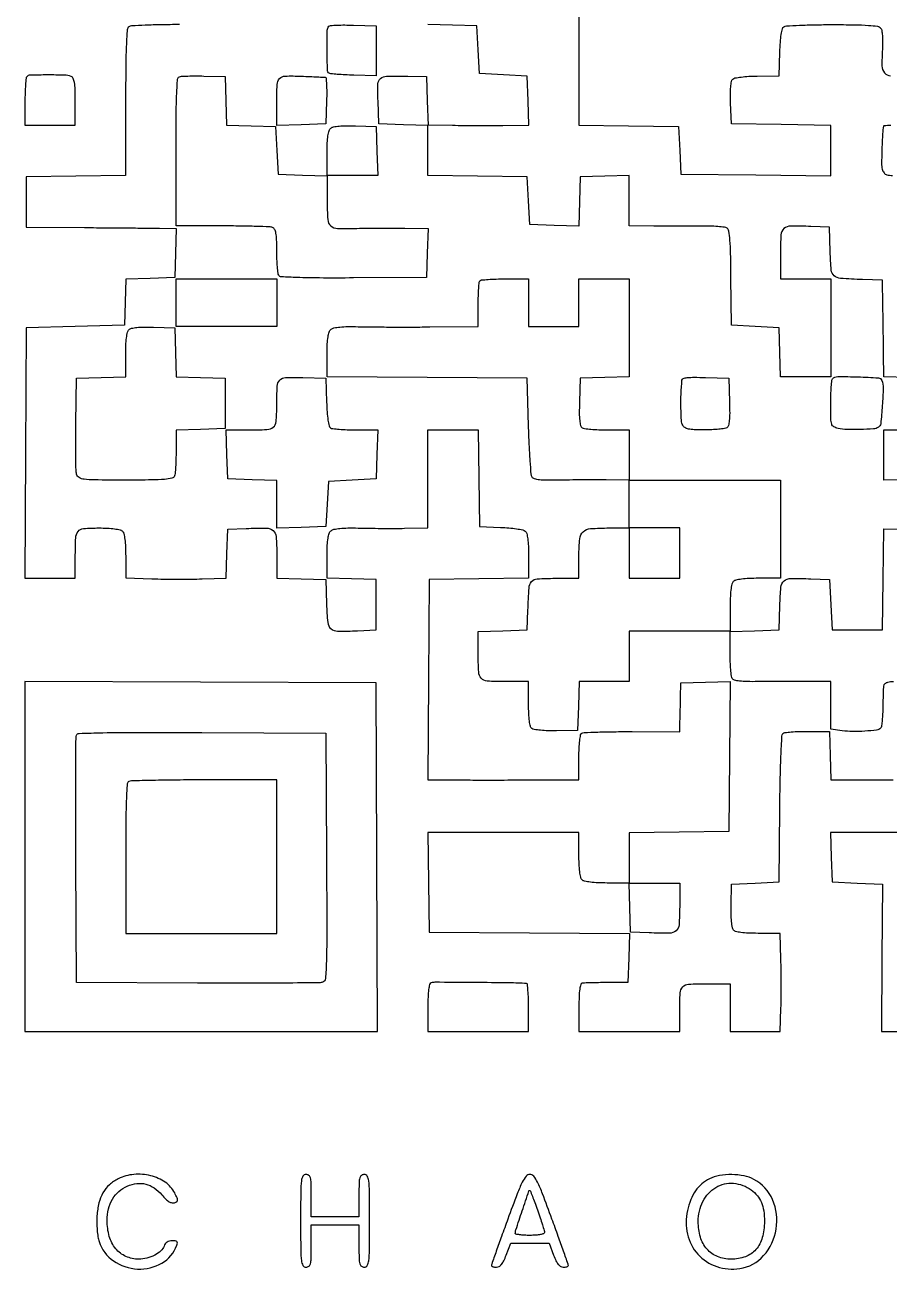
# Model space of a CAD drawing. Extents: x 156 to 936, y 100 to 969.
# Drawn here: x 156 to 482, y 100.3 to 569.9 of the extents above; entities that cross this region are included whole.
import ezdxf

# ---------------------------------------------------------------- set-up
doc = ezdxf.new("R2010")
doc.units = 0

msp = doc.modelspace()

# ---------------------------------------------------------------- linework, layer by layer
for points in [[(365, 588.924948), (365, 560.484539), (365, 532.044131), (383.75, 531.772065), (402.5, 531.5), (403, 522.5), (403.5, 513.5), (431.75, 513.234427), (460, 512.968853), (460, 522.462361), (460, 531.955869), (441.25, 532.227935), (422.5, 532.5), (422.205143, 540.405143, -0.011388), (422.157076, 543.71829, -0.020086), (422.289542, 546.451088, -0.019894), (422.559646, 548.543372, -0.155487), (423.004654, 549.405143, -0.152315), (423.832561, 549.839656, -0.013558), (426.186444, 550.204795, -0.016706), (429.078729, 550.47564, -0.01225), (432.299511, 550.589905), (440.5, 550.67981), (440.792098, 559.556906, -0.009933), (440.991728, 563.337292, -0.020419), (441.327243, 566.281831, -0.020329), (441.755351, 568.450035, -0.194667), (442.292098, 569.201688, -0.128728), (443.254637, 569.510127, -0.002845), (448.176398, 569.748365, -0.006271), (453.976513, 569.923207, -0.004175), (460.627555, 569.984687, -0.003655), (469.018323, 569.930854, -0.014085), (474.22637, 569.712545, -0.016516), (477.657645, 569.357557, -0.187645), (478.827818, 568.707467, -0.132035), (479.244586, 567.799138, -0.022098), (479.482764, 565.879305, -0.021617), (479.570821, 563.43546, -0.013922), (479.471462, 560.602113, 0.019626), (479.32431, 554.38109, 0.168692), (480.263346, 551.807258, 0.20292), (482.501695, 550.623905, 0.030148)], [(214.25, 569.984687, 0.004167), (207.357326, 569.921293, 0.006261), (201.346678, 569.7406, 0.002837), (196.24595, 569.494307, 0.128654), (195.249328, 569.175255, 0.237022), (194.586943, 568.06927, 0.007278), (194.260631, 562.601488, 0.008915), (194.038755, 554.453432, 0.002055), (193.966132, 540.712511), (193.933608, 513.043886), (175.216804, 512.771943), (156.5, 512.5), (156.5, 503), (156.5, 493.5), (178.5, 493.370746, -0.000346), (187.383894, 493.312406, -0.000395), (195.884461, 493.243991, -0.000356), (203.100079, 493.175076, -0.002235), (206.787526, 493.120746), (213.075052, 493), (212.787526, 483.75), (212.5, 474.5), (203.288393, 474.212982), (194.076786, 473.925964), (193.788393, 465.212982), (193.5, 456.5), (175, 456), (156.5, 455.5), (156.240208, 408.25), (155.980417, 361), (165.490208, 361), (175, 361), (175, 368.918213, -0.01065), (175.157481, 376.310519, -0.159949), (176.052708, 378.690254, -0.206765), (178.102218, 379.772902, -0.019554), (183.906989, 380, -0.012415), (187.136184, 379.91981, -0.021121), (189.825282, 379.672007, -0.021703), (191.888147, 379.301898, -0.142062), (192.8, 378.8, -0.144554), (193.309648, 377.863269, -0.021162), (193.677128, 375.707542, -0.020418), (193.921568, 372.862112, -0.011217), (194, 369.366413), (194, 361.132827), (203.924009, 360.816413, 0.004653), (208.380343, 360.715829, 0.002928), (213.588033, 360.677263, 0.002939), (218.711705, 360.699443, 0.005384), (222.886973, 360.787036), (231.925929, 361.074071), (232.212964, 370.287036), (232.5, 379.5), (239.479083, 379.800912, -0.012303), (247.116254, 379.942101, -0.176255), (249.625306, 379.011851, -0.202443), (250.771894, 376.739673, -0.016964), (251, 370.018474), (251, 361.075052), (260.25, 360.787526), (269.5, 360.5), (269.787398, 351.259666, 0.015844), (270.223546, 344.321238, 0.194277), (271.421808, 342.009645, 0.177046), (273.942653, 341.065605, 0.012739), (281.520917, 341.199088), (288.5, 341.5), (288.5, 351), (288.5, 360.5), (279.25, 360.787526), (270, 361.075052), (270, 369.415081, -0.009183), (270.074326, 373.461633, -0.02907), (270.330886, 376.158273, -0.04395), (270.773872, 377.962049, -0.138222), (271.47458, 378.978903, -0.125079), (272.589189, 379.508902, -0.024523), (274.802749, 379.834299, -0.020936), (277.814653, 380.000288, -0.00977), (281.72458, 379.975462, 0.003165), (285.717686, 379.89735, 0.001862), (290.492533, 379.851957, 0.001862), (295.264977, 379.842131, 0.00318), (299.25, 379.874114), (308, 380), (308, 398.5), (308, 417), (317.477441, 417), (326.954883, 417), (327.227441, 398.75), (327.5, 380.5), (335.452616, 380.204288, -0.011934), (338.592986, 380.012379, -0.0156), (341.450258, 379.679152, -0.013166), (343.789339, 379.268892, -0.123819), (344.702616, 378.831844, -0.156497), (345.288032, 377.913663, -0.030117), (345.678965, 375.953999, -0.024212), (345.924697, 373.177532, -0.009965), (346, 369.399621), (346, 361.044131), (327.25, 360.772065), (308.5, 360.5), (308.237975, 322.75), (307.97595, 285), (316.737975, 284.919577, 0.001641), (323.906631, 284.877304, 0.00086), (332.826202, 284.869318, 0.000726), (343.529565, 284.893685, 0.000435), (356.25, 284.952167), (365, 285), (365, 293.440983, -0.010701), (365.073539, 296.876684, -0.018796), (365.301735, 299.709211, -0.015928), (365.631465, 301.893422, -0.211977), (366.079559, 302.54917, -0.129491), (366.952583, 302.815432, -0.002113), (372.106128, 302.992019, -0.005348), (378.133485, 303.10854, -0.003506), (385.079559, 303.119814), (403, 303.023253), (403.106286, 306.761627, 0.00024), (403.157091, 308.579343, 0.000102), (403.223566, 311.017478, 0.000101), (403.293486, 313.620663, 0.000132), (403.356286, 316), (403.5, 321.5), (412.765637, 321.787733), (422.031275, 322.075465), (421.765637, 293.787733), (421.5, 265.5), (402.75, 265.227935), (384, 264.955869), (384, 255.477935), (384, 246), (375.7, 246, -0.011084), (372.171507, 246.07823, -0.020332), (369.306878, 246.322289, -0.021091), (367.139671, 246.689458, -0.144849), (366.2, 247.2, -0.144849), (365.689458, 248.139671, -0.021091), (365.322289, 250.306878, -0.020332), (365.07823, 253.171507, -0.011084), (365, 256.7), (365, 265), (336.477935, 265), (307.955869, 265), (308.227935, 246.25), (308.5, 227.5), (346.287366, 227.237938), (384.074732, 226.975877), (383.787366, 217.737938), (383.5, 208.5), (375.5, 208.4217, 0.001842), (372.344679, 208.379189, 0.002466), (369.482813, 208.315964, 0.001712), (367.083821, 208.242904, 0.025665), (366.25, 208.1717, 0.294475), (365.657206, 207.662932, 0.038348), (365.289492, 205.955425, 0.026341), (365.063768, 203.234984, 0.007528), (365, 199), (365, 190), (384, 190), (403, 190), (403, 197.418213, -0.01257), (403.178205, 204.50542, -0.179949), (404.159562, 206.785965, -0.190034), (406.370658, 207.807402, -0.014293), (413.106989, 208), (422, 208), (422, 199), (422, 190), (431.461067, 190), (440.922134, 190), (441.211067, 198.75, 0.005602), (441.299424, 202.801474, 0.003022), (441.32218, 207.79375, 0.003009), (441.28401, 212.880934, 0.00473), (441.183587, 217.25), (440.867173, 227), (432.556031, 227, -0.010193), (428.873598, 227.075076, -0.023227), (426.104138, 227.31723, -0.027156), (424.121329, 227.694374, -0.166805), (423.259849, 228.25, -0.131405), (422.878779, 229.136233, -0.012685), (422.597239, 231.482812, -0.015432), (422.416183, 234.344823, -0.011598), (422.387404, 237.5), (422.5, 245.5), (431.5, 246), (440.5, 246.5), (440.766466, 273.966466, -0.003055), (440.93695, 284.748526, -0.005162), (441.228301, 293.781078, -0.00157), (441.580595, 301.482959, -0.186247), (441.976585, 302.376585, -0.163309), (442.717622, 302.745245, -0.011197), (445.078193, 303.019079, -0.015047), (447.965753, 303.201242, -0.010688), (451.210119, 303.238668), (459.5, 303.157097), (459.787526, 294.078548), (460.075052, 285), (469.287526, 284.906082, 0.002281), (473.478571, 284.882476, 0.001343), (478.488258, 284.890566, 0.001343), (483.494142, 284.92554, 0.002296)], [(489.25, 436.787526), (480, 437.075052), (479.920976, 445.787526, 0.000752), (479.878469, 449.807485, 0.000412), (479.814941, 454.731336, 0.000411), (479.742218, 459.72993, 0.000657), (479.670976, 464), (479.5, 473.5), (472, 473.75303, -0.008759), (463.707095, 474.178354, -0.161813), (461.306759, 475.163917, -0.19589), (460.195412, 477.333109, -0.013873), (459.787398, 484.259666), (459.5, 493.5), (452.520917, 493.800912, 0.012592), (444.839161, 493.938486, 0.182794), (442.346857, 492.975049, 0.197528), (441.215618, 490.634967, 0.015066), (441, 483.480948), (441, 474), (450.5, 474), (460, 474), (460, 455.5), (460, 437), (450.537526, 437), (441.075052, 437), (440.787526, 446.25), (440.5, 455.5), (431.5, 456), (422.5, 456.5), (422.359968, 474.373019, 0.003266), (422.230092, 483.412482, 0.014716), (421.964331, 488.688419, 0.018847), (421.56899, 492.038969, 0.211688), (420.859968, 493.139427, 0.114871), (419.916194, 493.486591, 0.010422), (417.402616, 493.746161, 0.013079), (414.354706, 493.916728, 0.009863), (411, 493.950355, -0.001416), (407.07931, 493.923425, -0.000778), (402.279687, 493.91152, -0.000775), (397.408872, 493.914571, -0.001241), (393.25, 493.933947), (384, 494), (384, 503.537526), (384, 513.075052), (374.75, 512.787526), (365.5, 512.5), (365.211984, 503.212977), (364.923969, 493.925954), (355.711984, 494.212977), (346.5, 494.5), (346, 503.5), (345.5, 512.5), (326.75, 512.772065), (308, 513.044131), (308, 522.58067), (308, 532.117209), (317.25, 531.994633, 0.001628), (321.497702, 531.952181, 0.000915), (326.657898, 531.926856, 0.000913), (331.86914, 531.920326, 0.001491), (336.287526, 531.936029), (346.075052, 532), (345.787526, 541.25), (345.5, 550.5), (336.5, 551), (327.5, 551.5), (327, 560.5), (326.5, 569.5), (317.25, 569.787526), (308, 570.075052)], [(482.703995, 531.946995, 0.000517), (480.059418, 531.801994, 0.33881), (479.955089, 531.712474, 0.037196), (479.55453, 528.739935, 0.006773), (479.298545, 523.184219, 0.00527), (479.175206, 517.568287, 0.06442), (479.426039, 515.43866, 0.10275), (480.09849, 514.049016, 0.167722), (481.180405, 513.335564, 0.058182), (483.28138, 513.051492, 0.00454)], [(483.678699, 321.944835, 0.044524), (481.455376, 321.694687, 0.123786), (480.344373, 321.161642, 0.204543), (479.877143, 320.25, 0.008838), (479.822244, 319.203559, 0.001261), (479.753027, 317.055868, 0.001434), (479.684826, 314.514369, 0.001223), (479.627143, 311.833805, -0.009236), (479.529377, 309.230824, -0.013198), (479.339132, 306.92745, -0.009086), (479.09755, 305.035051, -0.161355), (478.825222, 304.49236, -0.166175), (477.298973, 303.743, -0.014251), (472.905703, 303.308565, -0.019914), (468.203714, 303.166316, -0.034832), (464.32161, 303.47448), (460, 304.122546), (460, 313.061273), (460, 322), (450.75, 322.066053, 0.001658), (446.563182, 322.082063, 0.001002), (441.602306, 322.07464, 0.001003), (436.674511, 322.047508, 0.001761), (432.598276, 322.00253, -0.008179), (428.383967, 322.010126, -0.025722), (425.562988, 322.206766, -0.036226), (423.695401, 322.572623, -0.187083), (422.863589, 323.186477, -0.10988), (422.535316, 324.096318, -0.00973), (422.27081, 326.53759, -0.012345), (422.081972, 329.494423, -0.009309), (422.015313, 332.75), (422, 341), (403, 341), (384, 341), (384, 331.5), (384, 322), (374.537526, 322), (365.075052, 322), (364.787526, 312.75), (364.5, 303.5), (356.5, 303.411165, -0.01128), (353.344818, 303.447307, -0.015008), (350.482813, 303.630801, -0.012255), (348.134062, 303.910552, -0.128833), (347.25, 304.283609, -0.169847), (346.69252, 305.136833, -0.027309), (346.315988, 307.119654, -0.023247), (346.074601, 309.900953, -0.010022), (346, 313.622445), (346, 322), (337.106989, 322, -0.014732), (330.350994, 322.199102, -0.19511), (328.143776, 323.249844, -0.175559), (327.171283, 325.592092, -0.011491), (327, 333.044262), (327, 340.924948), (336.25, 341.212474), (345.5, 341.5), (345.75303, 349, -0.008402), (346.176069, 357.365335, -0.161469), (347.147153, 359.744619, -0.203902), (349.278201, 360.802642, -0.014636), (356.019052, 361), (365, 361), (365, 369.464816, -0.022302), (365.290042, 375.964128, -0.186391), (366.567014, 378.5562, -0.169875), (369.319431, 379.745815, -0.017857), (376.434259, 380), (384, 380), (384, 389), (384, 398), (375.25, 398.122144, 0.003069), (371.240489, 398.153501, 0.001742), (366.387628, 398.144753, 0.001739), (361.498444, 398.101891, 0.00287), (357.367456, 398.027588, -0.007565), (352.933109, 397.989481, -0.02645), (350.079206, 398.159271, -0.039979), (348.231398, 398.518909, -0.183439), (347.367456, 399.155444, -0.123168), (347.005266, 400.220266, -0.003048), (346.60794, 405.392537, -0.006404), (346.254472, 411.504948, -0.004296), (346, 418.5), (345.5, 436.5), (307.75, 436.762025), (270, 437.02405), (270, 445.38958, -0.009139), (270.074231, 449.450425, -0.029014), (270.33064, 452.153745, -0.043905), (270.773513, 453.960894, -0.13837), (271.47458, 454.978903, -0.125079), (272.589189, 455.508902, -0.024523), (274.802749, 455.834299, -0.020936), (277.814653, 456.000288, -0.00977), (281.72458, 455.975462, 0.00426), (286.303244, 455.895928, 0.001275), (293.283158, 455.851957, 0.001278), (301.11928, 455.8426, 0.001384), (308.75, 455.874114), (327, 456), (327, 464.333333, -0.007459), (327.048357, 467.574835, -0.011027), (327.195833, 470.414583, -0.006456), (327.401196, 472.773194, -0.173108), (327.666667, 473.333333, -0.174709), (328.23216, 473.599192, -0.005871), (330.732292, 473.804167, -0.010477), (333.733476, 473.951666, -0.007039), (337.166667, 474), (346, 474), (346, 465), (346, 456), (355.5, 456), (365, 456), (365, 465), (365, 474), (374.5, 474), (384, 474), (384, 455.537526), (384, 437.075052), (374.75, 436.787526), (365.5, 436.5), (365.208654, 427.58457, 0.007874), (365.136581, 423.325344, 0.025891), (365.278743, 420.518036, 0.03736), (365.608404, 418.675579, 0.190691), (366.208654, 417.849883, 0.110447), (367.10652, 417.526866, 0.009524), (369.544105, 417.266784, 0.01219), (372.496014, 417.080961, 0.009158), (375.75, 417.015313), (384, 417), (384, 407.5), (384, 398), (412.5, 398), (441, 398), (441, 379.5), (441, 361), (432.7, 361, 0.011084), (429.171507, 360.92177, 0.020332), (426.306878, 360.677711, 0.021091), (424.139671, 360.310542, 0.144849), (423.2, 359.8, 0.147163), (422.68263, 358.837391, 0.020491), (422.317892, 356.576741, 0.019645), (422.076686, 353.556772, 0.010104), (422, 349.762474), (422, 340.924948), (431.25, 341.212474), (440.5, 341.5), (440.787398, 350.740334, -0.015844), (441.223546, 357.678762, -0.194277), (442.421808, 359.990355, -0.177046), (444.942653, 360.934395, -0.012739), (452.520917, 360.800912), (459.5, 360.5), (460, 351), (460.5, 341.5), (470, 341.5), (479.5, 341.5), (479.771099, 360.608861), (480.042197, 379.717722), (507.771099, 379.608861)], [(498.25, 398.267027), (480, 398.034054), (480, 407.517027), (480, 417), (488.25, 417.015313, 0.009158)], [(484.875559, 265.044038, -0.003148), (477.880687, 265), (459.924948, 265), (460.212474, 255.75), (460.5, 246.5), (470, 246), (479.5, 245.5), (479.327481, 217.75), (479.154961, 190), (498.038548, 190)]]:
    msp.add_lwpolyline(points, format="xyb")
for points in [[(288.5, 560.095459), (288.5, 550.690918), (280.042842, 550.914473, -0.005158), (276.744936, 551.035706, -0.007482), (273.837076, 551.216297, -0.004191), (271.397969, 551.425034, -0.115464), (270.792842, 551.628031, -0.253846), (270.121945, 552.799689, -0.00444), (270.016353, 560.361419, -0.00518), (270.055816, 567.841621, -0.194852), (270.702644, 569.369311, -0.179987), (271.290922, 569.638564, -0.007016), (273.709672, 569.781547, -0.011703), (276.626528, 569.84459, -0.007913), (279.952644, 569.785977), (288.5, 569.5)], [(156.666667, 550.333333, 0.174709), (156.400808, 549.76784, 0.005871), (156.195833, 547.267708, 0.010477), (156.048334, 544.266524, 0.007039), (156, 540.833333), (156, 532), (165.5, 532), (175, 532), (175, 540.893011, 0.00673), (174.937024, 545.571713, 0.034532), (174.688469, 548.154102, 0.06988), (174.217093, 549.653872, 0.192406), (173.418213, 550.393011, 0.084511), (170.871554, 550.903379, 0.008182), (164.550861, 550.984299, 0.004931), (157.981803, 550.896108, 0.192867)], [(231.787036, 541.227579), (232.074071, 532.074071), (241.287036, 531.787036), (250.5, 531.5), (251, 522.5), (251.5, 513.5), (260.75, 513.212474), (270, 512.924948), (270, 521.340029, -0.009341), (270.074469, 525.32561, -0.027071), (270.326393, 528.071383, -0.038412), (270.748416, 529.937491, -0.145738), (271.405204, 530.921326, -0.126804), (272.431833, 531.405224, -0.023545), (274.514748, 531.701133, -0.021342), (277.264652, 531.842502, -0.01153), (280.655204, 531.793771), (288.5, 531.5), (288.787526, 522.25), (289.075052, 513), (279.537526, 513), (270, 513), (270, 503.567388, 0.015487), (270.222891, 496.373246, 0.202971), (271.387845, 494.036323, 0.174566), (273.961861, 493.060991, 0.010904), (282.226002, 493.104446, -0.003775), (286.027768, 493.178645, -0.002115), (290.650849, 493.214399, -0.00211), (295.322706, 493.211049, -0.003437), (299.287526, 493.164217), (308.075052, 493), (307.787526, 483.75), (307.5, 474.5), (280, 474.359051, -0.002265), (267.070776, 474.351343, -0.007868), (258.714137, 474.515722, -0.004826), (252.753427, 474.784463, -0.24048), (251.765313, 475.359051, -0.115004), (251.474816, 476.172267, -0.00837), (251.241942, 478.556856, -0.011347), (251.074727, 481.440792, -0.008336), (251.015313, 484.643011, 0.007725), (250.941999, 488.872789, 0.036956), (250.68518, 491.271481, 0.07288), (250.208303, 492.681909, 0.185289), (249.418213, 493.393011, 0.081401), (248.244542, 493.635772, 0.002396), (243.184475, 493.821697, 0.00474), (237.207024, 493.955951, 0.003244), (230.418213, 494), (213, 494), (213, 521.916667, -0.00197), (213.055063, 535.895597, -0.00903), (213.265466, 544.005902, -0.0071), (213.580295, 549.409578, -0.291309), (214.25, 550.31033, -0.078173), (215.097149, 550.489577, -0.005721), (217.482812, 550.587543, -0.007869), (220.344701, 550.627217, -0.005877), (223.5, 550.584207), (231.5, 550.381086)], [(269.288933, 550.103164, -0.352147), (269.59502, 549.783431, -0.007502), (269.761243, 547.459992, -0.013878), (269.842897, 544.612091, -0.00848), (269.788933, 541.25), (269.5, 532.5), (260.25, 532.212474), (251, 531.924948), (251, 539.880687, -0.010236), (251.152748, 547.341439, -0.171278), (252.057122, 549.604349, -0.209339), (254.113672, 550.569044, -0.016294), (260.327939, 550.527461, -0.00082), (263.516349, 550.396929, -0.001189), (266.331206, 550.270357, -0.000596), (268.720816, 550.154355, -0.020085)], [(307.788029, 541.181566), (308.076058, 531.923942), (298.788029, 532.211971), (289.5, 532.5), (289.212154, 541.17549, -0.014509), (289.185103, 547.690531, -0.216612), (290.154072, 549.688816, -0.170145), (292.411435, 550.527191, -0.008326), (300.5, 550.542508), (307.5, 550.43919)], [(212.787036, 446.287036), (213.074071, 437.074071), (222.287036, 436.787036), (231.5, 436.5), (231.5, 427), (231.5, 417.5), (222.25, 417.212474), (213, 416.924948), (213, 409.044262, -0.006915), (212.956703, 405.913559, -0.008776), (212.826033, 403.025175, -0.007149), (212.640158, 400.61778, -0.068872), (212.40777, 399.620249, -0.251131), (211.432447, 398.778016, -0.03425), (208.677669, 398.356752, -0.018191), (203.82516, 398.129027, -0.002629), (193.917169, 398.076923, -0.001728), (182.206511, 398.117388, -0.028115), (178.282612, 398.36542, -0.107126), (176.410431, 399.012509, -0.198325), (175.474222, 400.288462, -0.054264), (175.269067, 401.821673, -0.002773), (175.173387, 406.844111, -0.004397), (175.145221, 412.826774, -0.003172), (175.214823, 419.5), (175.5, 436.5), (184.75, 436.787526), (194, 437.075052), (194, 445.337526, -0.010943), (194.078313, 448.915335, -0.021424), (194.324833, 451.754458, -0.023558), (194.702023, 453.868507, -0.141362), (195.236619, 454.836619, -0.141627), (196.215618, 455.376564, -0.030081), (198.156875, 455.694801, -0.024175), (200.863904, 455.841129, -0.010354), (204.486619, 455.786619), (212.5, 455.5)], [(269.792098, 427.532999, 0.009786), (269.991711, 423.707636, 0.020298), (270.326695, 420.737125, 0.020215), (270.75425, 418.552989, 0.195149), (271.292098, 417.798312, 0.112754), (272.145057, 417.495059, 0.00869), (274.579639, 417.251635, 0.011554), (277.525136, 417.077155, 0.008553), (280.787526, 417.015313), (289.075052, 417), (288.787526, 407.75), (288.5, 398.5), (279.5, 398), (270.5, 397.5), (270, 389), (269.5, 380.5), (260.25, 380.212474), (251, 379.924948), (251, 388.924948), (251, 397.924948), (241.75, 398.212474), (232.5, 398.5), (232.212474, 407.75), (231.924948, 417), (239.880687, 417, 0.010646), (247.312562, 417.158253, 0.161183), (249.693516, 418.060432, 0.206061), (250.775372, 420.125625, 0.019031), (251, 426.025201, -0.011184), (251.167112, 433.495535, -0.17617), (252.128196, 435.81059, -0.202676), (254.29849, 436.802272, -0.015486), (260.87125, 436.787164), (269.5, 436.5)], [(421.791346, 427.58457, -0.007874), (421.863419, 423.325344, -0.025891), (421.721257, 420.518036, -0.03736), (421.391596, 418.675579, -0.190691), (420.791346, 417.849883, -0.106036), (419.920296, 417.527909, -0.011245), (417.759981, 417.266784, -0.01348), (415.142518, 417.081049, -0.01044), (412.285184, 417.015313, -0.009279), (408.470311, 417.078019, -0.043705), (406.298006, 417.345134, -0.083734), (404.968111, 417.871358, -0.134798), (404.134755, 418.75, -0.110222), (403.644876, 420.510381, -0.009213), (403.485762, 425.268023, -0.012854), (403.543104, 430.626928, -0.014292), (403.879043, 435.788933, -0.297794), (404.366635, 436.401316, -0.051858), (405.882261, 436.733684, -0.029391), (408.451304, 436.871231, -0.006933), (412.75, 436.788933), (421.5, 436.5)], [(479.278731, 435.716021, -0.098938), (479.771328, 432.832071, -0.011247), (479.435489, 426.19453, -0.007109), (478.837139, 419.355316, -0.23302), (477.98148, 417.988554, -0.121072), (476.109006, 417.383368, -0.010991), (471.167693, 417.137812, -0.015), (466.150033, 417.149472, -0.044956), (462.75, 417.566943, -0.07828), (461.123374, 418.19461, -0.19235), (460.345442, 419.184173, -0.067399), (460.049158, 421.123851, -0.004246), (460, 426.912789, -0.007102), (460.048337, 430.315517, -0.010561), (460.195833, 433.291048, -0.005959), (460.400868, 435.768656, -0.174467), (460.666667, 436.333333, -0.198652), (462.631398, 437.148306, -0.00854), (470.265375, 437.025568, -0.007088), (477.992633, 436.659554, -0.293758)], [(269.759817, 255.860756, -0.000764), (269.87272, 227.927169, -0.00799), (269.718396, 216.469094, -0.011301), (269.378632, 209.947145, -0.290193), (268.367296, 208.58745, -0.089452), (267.032792, 208.333595, -0.000479), (253.803136, 208.219928, -0.002086), (238.709184, 208.167691, -0.00132), (221.107479, 208.226694), (175.5, 208.5), (175.239372, 254.5, -0.000997), (175.174287, 272.225103, -0.001596), (175.197198, 287.357597, -0.000282), (175.267665, 300.72814, -0.090314), (175.461789, 301.759906, -0.301449), (176.45055, 302.464468, -0.003096), (185.402033, 302.70934, -0.005599), (198.68089, 302.841585, -0.001079), (222.722417, 302.759906), (269.5, 302.5)], [(195.25, 284.337719, 0.286605), (194.579791, 283.416621, 0.006896), (194.265434, 277.906228, 0.008864), (194.055066, 269.647433, 0.001935), (194, 255.416667), (194, 227), (222.5, 227), (251, 227), (251, 256), (251, 285), (223.75, 284.921053, 0.001717), (213.21496, 284.854351, 0.002675), (204.1375, 284.717133, 0.000767), (196.247198, 284.543529, 0.090243)], [(403, 237.019052, -0.01682), (402.772817, 230.267676, -0.202101), (401.627338, 227.990719, -0.176722), (399.11956, 227.058134, -0.012322), (391.479083, 227.199088), (384.5, 227.5), (384.212474, 236.75), (383.924948, 246), (393.462474, 246), (403, 246)], [(309.25, 208.285002, 0.244674), (308.666489, 207.651241, 0.032906), (308.29771, 205.817239, 0.025003), (308.067253, 203.035235, 0.008164), (308, 198.916667), (308, 190), (327, 190), (346, 190), (346, 199, 0.007813), (345.946025, 202.45404, 0.012866), (345.779688, 205.370032, 0.006475), (345.550346, 207.760119, 0.364945), (345.25, 208.046919, 0.012188), (338.678761, 208.297417, 0.001778), (325.320906, 208.43327, 0.000392), (310.606643, 208.519059, 0.088173)], [(191.218183, 134.336917, 0.06798), (187.863356, 132.072716, 0.079705), (185.445513, 129.096713, 0.071721), (183.909449, 125.251052, 0.043334), (183.173986, 120.391459, 0.019435), (183.10891, 117.759927, 0.016359), (183.23951, 114.974711, 0.016671), (183.5271, 112.438466, 0.043158), (183.950858, 110.6489, 0.163274), (189.397092, 103.371582, 0.140157), (198.495218, 100.294452, 0.144385), (207.643894, 102.525031, 0.174828), (213.293374, 109.25, 0.064217), (213.490072, 110.112226, 0.224547), (213.301827, 110.634836, 0.164585), (212.716519, 110.92268, 0.032713), (211.536003, 111, 0.062892), (210.4795, 110.86658, 0.083508), (209.59575, 110.47418, 0.088685), (208.927092, 109.836866, 0.081468), (208.496519, 108.989033, -0.135083), (207.316875, 107.172193, -0.06074), (204.958107, 105.540907, -0.056342), (202.001735, 104.390294, -0.064739), (199, 104, -0.104696), (194.085641, 105.04043, -0.117394), (190.24558, 107.965614, -0.104003), (187.823995, 112.63029, -0.068192), (187.003738, 118.651129, -0.059017), (187.517434, 122.959627, -0.073849), (189.024027, 126.68831, -0.079123), (191.443041, 129.623167, -0.082123), (194.625487, 131.616879, -0.068667), (198.228915, 132.5703, -0.093549), (201.575338, 132.35243, -0.090439), (204.694357, 130.914596, -0.060193), (207.628756, 128.274874, 0.022093), (209.12811, 126.704143, 0.053186), (210.398187, 125.722102, 0.078524), (211.484421, 125.268991, 0.152382), (212.413727, 125.32852, 0.064845), (213.284139, 125.799423, 0.235651), (213.56751, 126.340402, 0.113566), (213.393146, 127.17272, 0.011146), (212.486422, 129.026257, 0.12393), (208.932574, 133.046872, 0.089147), (203.444699, 135.514202, 0.084084), (197.12957, 136.000936, 0.09203)], [(260, 118.5, 0.001825), (260.040662, 107.362042, 0.026629), (260.278571, 103.4375, 0.103099), (260.868713, 101.652291, 0.267644), (262, 101, 0.157888), (263.078201, 101.349175, 0.176663), (263.6875, 102.25, 0.055952), (263.948615, 104.198839, 0.005351), (264, 109), (264, 117), (273, 117), (282, 117), (282, 109, 0.005351), (282.051385, 104.198839, 0.055952), (282.3125, 102.25, 0.176663), (282.921799, 101.349175, 0.157888), (284, 101, 0.267644), (285.131287, 101.652291, 0.103099), (285.721429, 103.4375, 0.026629), (285.959338, 107.362042, 0.001825), (286, 118.5, 0.001825), (285.959338, 129.637958, 0.026629), (285.721429, 133.5625, 0.103099), (285.131287, 135.347709, 0.267644), (284, 136, 0.157888), (282.921799, 135.650825, 0.176663), (282.3125, 134.75, 0.055952), (282.051385, 132.801161, 0.005351), (282, 128), (282, 120), (273, 120), (264, 120), (264, 128, 0.005351), (263.948615, 132.801161, 0.055952), (263.6875, 134.75, 0.176663), (263.078201, 135.650825, 0.157888), (262, 136, 0.267644), (260.868713, 135.347709, 0.103099), (260.278571, 133.5625, 0.026629), (260.040662, 129.637958, 0.001825)], [(338.167252, 119.139469, 0.001144), (335.80314, 112.630131, 0.001816), (333.81163, 107.043875, 0.000385), (332.082913, 102.126449, 0.084522), (332, 101.639469, 0.254863), (332.133951, 101.393749, 0.06275), (332.563205, 101.187844, 0.048885), (333.182809, 101.046532, 0.031645), (333.917292, 101, 0.138032), (334.890289, 101.273828, 0.085848), (335.787736, 102.060853, 0.056916), (336.656805, 103.42912, 0.021842), (337.55315, 105.5), (339.271716, 110), (346.5, 110), (353.728284, 110), (355.44685, 105.5, 0.021842), (356.343195, 103.42912, 0.056916), (357.212264, 102.060853, 0.085848), (358.109711, 101.273828, 0.138032), (359.082708, 101, 0.031645), (359.817191, 101.046532, 0.048885), (360.436795, 101.187844, 0.06275), (360.866049, 101.393749, 0.254863), (361, 101.639469, 0.084522), (360.917087, 102.126449, 0.000385), (359.18837, 107.043875, 0.001816), (357.19686, 112.630131, 0.001144), (354.832748, 119.139469, 0.003088), (351.261546, 128.718911, 0.024003), (349.35581, 133.091512, 0.055971), (347.922818, 135.323079, 0.225757), (346.5, 136, 0.225757), (345.077182, 135.323079, 0.055971), (343.64419, 133.091512, 0.024003), (341.738454, 128.718911, 0.003088)], [(414.218183, 134.336917, 0.063573), (411.315694, 132.414863, 0.063054), (408.98004, 129.8205, 0.056939), (407.186777, 126.484811, 0.038382), (405.896617, 122.354906, 0.114098), (405.90685, 113.463661, 0.127286), (409.870235, 105.879891, 0.128891), (416.967222, 101.233793, 0.118582), (425.668529, 100.473002, 0.176363), (434.679606, 105.372235, 0.142505), (439.406709, 115.398354, 0.140829), (438.043248, 126.486625, 0.171702), (431.015602, 134.148389, 0.074488), (427.310366, 135.458022, 0.044986), (422.668595, 135.929076, 0.044903), (418.001799, 135.561869, 0.072543)], [(430, 130.142054, -0.061186), (432.304592, 127.971898, -0.074573), (433.837551, 125.439535, -0.064655), (434.699124, 122.281541, -0.03362), (434.985258, 118.20034, -0.067575), (434.18077, 112.148766, -0.11448), (431.763751, 107.672188, -0.124334), (427.790147, 104.951625, -0.088469), (422.453952, 104, -0.095504), (417.30045, 104.993416, -0.11853), (413.32837, 107.810084, -0.108841), (410.847005, 112.33937, -0.07121), (410, 118.256409, -0.115215), (411.771064, 125.840311, -0.144941), (416.648524, 131.110524, -0.156122), (423.31187, 132.64585, -0.138338)], [(349.370329, 122.59263, -0.004312), (350.377671, 119.675556, -0.005962), (351.227534, 117.040215, -0.003867), (351.895956, 114.818939, -0.071261), (352, 114.09263, -0.312708), (351.685986, 113.63964, -0.04062), (350.491569, 113.299665, -0.033065), (348.749319, 113.071886, -0.015975), (346.5, 113, -0.012748), (344.391381, 113.05377, -0.020986), (342.615625, 113.219311, -0.016326), (341.240941, 113.451844, -0.356716), (341, 113.746591, -0.079671), (341.220924, 115.124274, -0.001414), (343.594378, 122.266326, -0.000494), (346.115966, 129.758469, -0.321749), (346.452452, 130, -0.306811), (346.606813, 129.895438, -0.001193), (347.428464, 127.824085, -0.005294), (348.341363, 125.43263, -0.003236)]]:
    msp.add_lwpolyline(points, format="xyb", close=True)
for points in [[(251, 465), (251, 456), (232, 456), (213, 456), (213, 465), (213, 474), (232, 474), (251, 474)], [(384, 370.5), (384, 361), (393.5, 361), (403, 361), (403, 370.5), (403, 380), (393.5, 380), (384, 380)], [(156, 256.007138), (156, 190), (222.50719, 190), (289.014379, 190), (288.75719, 255.75), (288.5, 321.5), (222.25, 321.757138), (156, 322.014276)]]:
    msp.add_lwpolyline(points, close=True)

doc.saveas('drawing.dxf')
